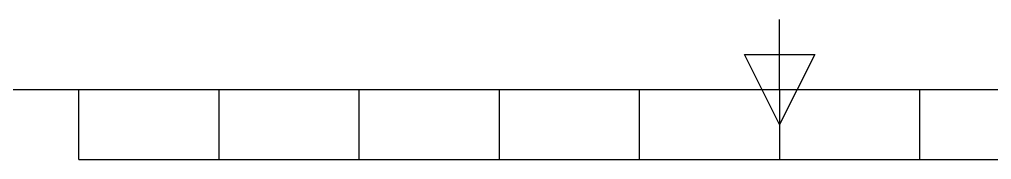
# Paper-space layout 'Bloco da legenda ISO A3' of a CAD drawing. Header units: millimetres. Extents: x 0 to 420, y 0 to 297.
# Drawn here: x 155.3 to 224, y 5.1 to 14.9 of the extents above; entities that cross this region are included whole.
import ezdxf

# ---------------------------------------------------------------- set-up
doc = ezdxf.new("R2010")
doc.units = ezdxf.units.MM
doc.layers.add('Bloco da legenda', color=7, linetype='Continuous')
doc.styles.add('ACISOTS', font='isocp.shx', dxfattribs={"height": 1})

# ---------------------------------------------------------------- blocks, each defined once
blk = doc.blocks.new('Bloco da legenda')
at = {"layer": 'Bloco da legenda'}
for p, q in [((209, 10), (209, 14.95)), ((206.525, 12.475), (211.475, 12.475)), ((209, 7.525), (206.525, 12.475)), ((211.475, 12.475), (209, 7.525)), ((11, 10), (407, 10)), ((159.5, 5.05), (159.5, 10)), ((169.4, 5.05), (169.4, 10)), ((179.3, 5.05), (179.3, 10)), ((189.2, 5.05), (189.2, 10)), ((199.1, 5.05), (199.1, 10)), ((209, 10), (209, 5.05)), ((218.9, 5.05), (218.9, 10)), ((159.5, 5.05), (258.5, 5.05))]:
    blk.add_line(p, q, dxfattribs=at)
at = {"layer": 'Bloco da legenda', "lineweight": 35, "style": 'ACISOTS'}
for tag, p, height in [('NOME_DO_ARQUIVO', (254.412, 53.895), 3), ('Nº_FSCM', (293.682, 53.036), 3), ('FOLHA', (326.775, 52.113), 3), ('ESCALA', (368.025, 52.113), 3), ('TAMANHO', (254.703, 48.23), 3), ('PROJETO-ATIVIDADE', (328.785, 43.136), 3.5), ('VERIFICAR_DATA', (254.412, 41.895), 3), ('VERIFICAR_DATA', (254.703, 36.143), 3), ('VERIFICADO_POR', (277.956, 36.143), 3), ('NOMEFOLHA', (326.775, 30.475), 6), ('DATA_APROVAÇÃO', (254.703, 30.171), 3), ('APROVADO_POR', (277.956, 30.171), 3), ('DESENHO_SUBTITULO', (328.785, 25.443), 3), ('DATA_EMISSÃO', (254.703, 24.084), 3), ('EMITIDO_POR', (277.956, 24.084), 3), ('VERSÃO', (254.703, 18.084), 3), ('NÚMERODEFOLHAS-NOME', (326.775, 11.765), 6), ('Nº_DO_CONTRATO', (254.703, 12.084), 3.5)]:
    blk.add_attdef(tag, p, '', height=height, dxfattribs=at)

psp = doc.layouts.new('Bloco da legenda ISO A3')

# ---------------------------------------------------------------- block references
psp.add_blockref('Bloco da legenda', (0, 0))

doc.saveas('drawing.dxf')
